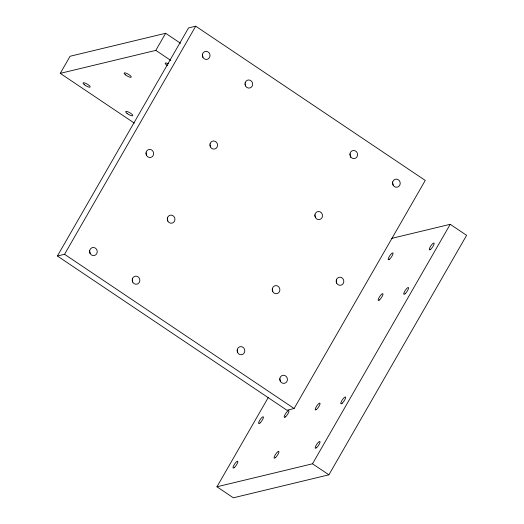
<?xml version="1.0" encoding="UTF-8"?>
<svg xmlns="http://www.w3.org/2000/svg" width="524" height="524" viewBox="0 0 524 524"><rect width="100%" height="100%" fill="white"/><g stroke="black" fill="none" stroke-linecap="round" stroke-linejoin="round"><path stroke-width="0.79" d="M134.282 123.094L60.253 73.36L70.092 56.258L165.65 33.274L180.59 43.309M60.253 73.36L155.811 50.383L165.65 33.274M57.391 256.007L188.548 27.923L195.714 26.2L425.259 180.426L294.102 408.51L286.936 410.233L57.391 256.007L64.557 254.284L195.714 26.2M391.769 238.368L450.214 224.311L466.609 235.328L328.895 474.816L233.337 497.8L216.943 486.783L268.275 397.506M216.943 486.783L312.501 463.799L450.214 224.311M155.811 50.383L170.758 60.417M64.557 254.284L294.102 408.51M312.501 463.799L328.895 474.816M202.382 55.249A4.081 3.806 76.5 0 1 202.867 57.306M89.591 251.402A4.081 3.806 76.5 0 1 90.069 253.459M279.783 379.186A4.081 3.806 76.5 0 1 280.268 381.249M392.581 183.033A4.081 3.806 76.5 0 1 393.059 185.096M132.225 280.045A4.081 3.806 76.5 0 1 132.703 282.102M245.016 83.892A4.081 3.806 76.5 0 1 245.494 85.949M349.947 154.39A4.081 3.806 76.5 0 1 350.281 157.495M237.156 350.549A4.081 3.806 76.5 0 1 237.634 352.606M145.986 153.322A4.081 3.806 76.5 0 1 146.471 155.386M336.185 281.113A4.081 3.806 76.5 0 1 336.663 283.17M167.307 219.032A4.081 3.806 76.5 0 1 167.785 221.089M209.934 144.906A4.081 3.806 76.5 0 1 210.412 146.962M272.238 289.536A4.081 3.806 76.5 0 1 272.722 291.593M314.865 215.403A4.081 3.806 76.5 0 1 315.343 217.467M167.366 65.552A4.081 1.048 29.9 0 1 165.263 63.168A4.081 1.048 29.9 0 1 168.401 63.81M430.735 249.241A4.081 1.035 -56.1 0 0 434.141 243.313A4.081 1.035 -56.1 0 0 430.283 246.791A4.081 1.035 -56.1 0 0 430.735 249.241M316.627 447.673A4.081 1.035 -56.1 0 0 320.033 441.745A4.081 1.035 -56.1 0 0 316.182 445.23A4.081 1.035 -56.1 0 0 316.627 447.673M234.444 467.441A4.081 1.035 -56.1 0 0 237.857 461.513A4.081 1.035 -56.1 0 0 233.999 464.991A4.081 1.035 -56.1 0 0 234.444 467.441M405.157 293.715A4.081 1.035 -56.1 0 0 408.563 287.787A4.081 1.035 -56.1 0 0 404.711 291.272A4.081 1.035 -56.1 0 0 405.157 293.715M260.022 422.96A4.081 1.035 -56.1 0 0 263.428 417.039A4.081 1.035 -56.1 0 0 259.577 420.517A4.081 1.035 -56.1 0 0 260.022 422.96M342.205 403.198A4.081 1.035 -56.1 0 0 345.611 397.271A4.081 1.035 -56.1 0 0 341.753 400.749A4.081 1.035 -56.1 0 0 342.205 403.198M389.64 259.125A4.081 1.035 -56.1 0 0 393.046 253.197A4.081 1.035 -56.1 0 0 389.194 256.675A4.081 1.035 -56.1 0 0 389.64 259.125M275.539 457.557A4.081 1.035 -56.1 0 0 278.945 451.629A4.081 1.035 -56.1 0 0 275.087 455.107A4.081 1.035 -56.1 0 0 275.539 457.557M379.592 299.866A4.081 1.035 -56.1 0 0 383.005 293.938A4.081 1.035 -56.1 0 0 379.147 297.416A4.081 1.035 -56.1 0 0 379.592 299.866M316.64 409.342A4.081 1.035 -56.1 0 0 320.046 403.421A4.081 1.035 -56.1 0 0 316.195 406.899A4.081 1.035 -56.1 0 0 316.64 409.342M285.58 416.816A4.081 1.035 -56.1 0 0 288.993 410.888A4.081 1.035 -56.1 0 0 285.135 414.366A4.081 1.035 -56.1 0 0 285.58 416.816M202.533 54.142A4.081 3.806 76.5 0 0 207.137 59.363A4.081 3.806 76.5 0 0 208.958 52.649A4.081 3.806 76.5 0 0 202.533 54.142M89.742 250.295A4.081 3.806 76.5 0 0 94.346 255.516A4.081 3.806 76.5 0 0 96.167 248.802A4.081 3.806 76.5 0 0 89.742 250.295M279.934 378.086A4.081 3.806 76.5 0 0 284.539 383.306A4.081 3.806 76.5 0 0 286.359 376.592A4.081 3.806 76.5 0 0 279.934 378.086M392.725 181.933A4.081 3.806 76.5 0 0 397.33 187.153A4.081 3.806 76.5 0 0 399.15 180.439A4.081 3.806 76.5 0 0 392.725 181.933M350.098 153.29A4.081 3.806 76.5 0 0 354.702 158.51A4.081 3.806 76.5 0 0 356.523 151.796A4.081 3.806 76.5 0 0 350.098 153.29M245.16 82.785A4.081 3.806 76.5 0 0 249.765 88.006A4.081 3.806 76.5 0 0 251.586 81.292A4.081 3.806 76.5 0 0 245.16 82.785M237.307 349.442A4.081 3.806 76.5 0 0 241.911 354.663A4.081 3.806 76.5 0 0 243.732 347.949A4.081 3.806 76.5 0 0 237.307 349.442M132.369 278.938A4.081 3.806 76.5 0 0 136.974 284.159A4.081 3.806 76.5 0 0 138.794 277.445A4.081 3.806 76.5 0 0 132.369 278.938M146.137 152.222A4.081 3.806 76.5 0 0 150.742 157.436A4.081 3.806 76.5 0 0 152.563 150.729A4.081 3.806 76.5 0 0 146.137 152.222M336.329 280.006A4.081 3.806 76.5 0 0 340.934 285.226A4.081 3.806 76.5 0 0 342.755 278.513A4.081 3.806 76.5 0 0 336.329 280.006M167.451 217.925A4.081 3.806 76.5 0 0 172.055 223.145A4.081 3.806 76.5 0 0 173.876 216.432A4.081 3.806 76.5 0 0 167.451 217.925M210.078 143.799A4.081 3.806 76.5 0 0 214.683 149.019A4.081 3.806 76.5 0 0 216.504 142.305A4.081 3.806 76.5 0 0 210.078 143.799M315.016 214.303A4.081 3.806 76.5 0 0 319.614 219.523A4.081 3.806 76.5 0 0 321.441 212.809A4.081 3.806 76.5 0 0 315.016 214.303M272.388 288.429A4.081 3.806 76.5 0 0 276.993 293.65A4.081 3.806 76.5 0 0 278.814 286.936A4.081 3.806 76.5 0 0 272.388 288.429M84.384 84.737A4.081 1.048 29.9 0 0 90.161 87.01A4.081 1.048 29.9 0 0 85.314 83.172A4.081 1.048 29.9 0 0 84.384 84.737M127.018 113.374A4.081 1.048 29.9 0 0 132.788 115.653A4.081 1.048 29.9 0 0 127.948 111.815A4.081 1.048 29.9 0 0 127.018 113.374M125.478 74.853A4.081 1.048 29.9 0 0 131.249 77.126A4.081 1.048 29.9 0 0 126.408 73.288A4.081 1.048 29.9 0 0 125.478 74.853"/></g></svg>
